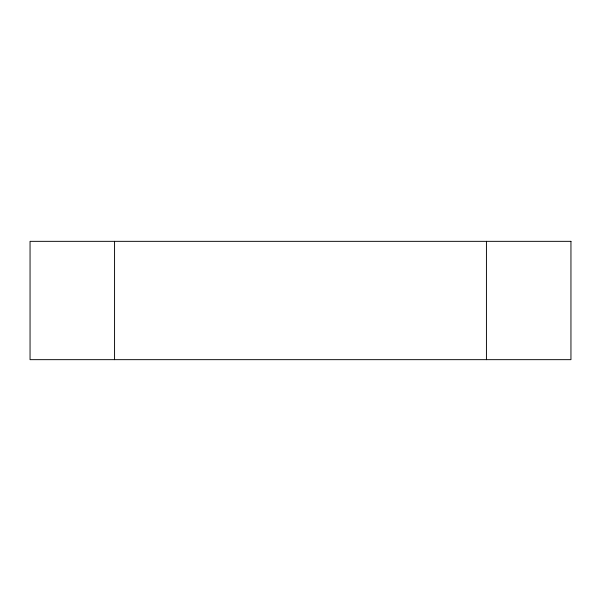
<?xml version="1.0" encoding="UTF-8"?>
<svg xmlns="http://www.w3.org/2000/svg" width="601" height="601" viewBox="0 0 601 601"><rect width="100%" height="100%" fill="white"/><g stroke="black" fill="none" stroke-linecap="round" stroke-linejoin="round"><path stroke-width="0.9" d="M486.434 241.339L486.434 359.661M114.566 241.339L114.566 359.661M570.95 241.339L30.05 241.339L30.05 359.661L570.95 359.661L570.95 241.339"/></g></svg>
